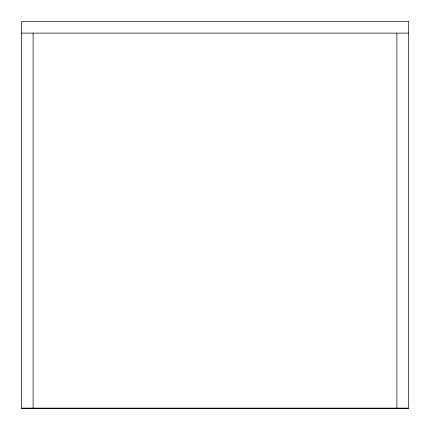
<?xml version="1.0" encoding="UTF-8"?>
<svg xmlns="http://www.w3.org/2000/svg" width="430" height="430" viewBox="0 0 430 430"><rect width="100%" height="100%" fill="white"/><g stroke="black" fill="none" stroke-linecap="round" stroke-linejoin="round"><path stroke-width="0.64" d="M21.5 33.11L408.5 33.11M21.5 408.113L408.5 408.113M396.89 33.11L396.89 408.5M33.11 33.11L33.11 408.5M408.5 21.5L21.5 21.5L21.5 408.5L408.5 408.5L408.5 21.5"/></g></svg>
